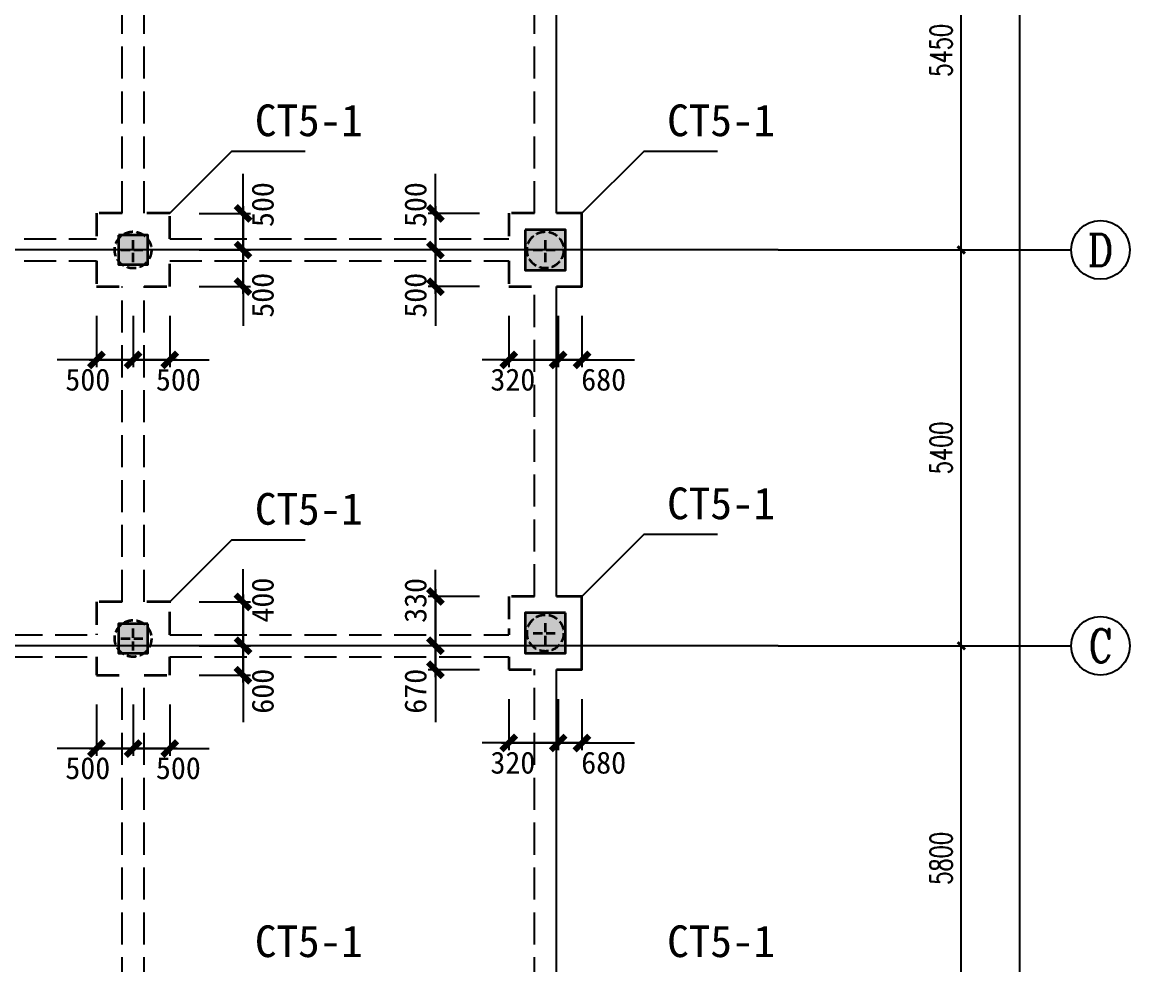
# Model space of a CAD drawing. Header units: millimetres. Extents: x -8252 to 341964, y -299084 to 206355.
# Drawn here: x 212120 to 227233, y 8563 to 21424 of the extents above; entities that cross this region are included whole.
import ezdxf
from ezdxf.enums import TextEntityAlignment as Align

# ---------------------------------------------------------------- set-up
doc = ezdxf.new("R2010")
doc.units = ezdxf.units.MM
doc.header["$LTSCALE"] = 500
doc.header["$PDMODE"] = 2
doc.header["$PDSIZE"] = 200
doc.linetypes.add('DASH', pattern=[0.35, 0.25, -0.1])
doc.linetypes.add('DASHDOT', pattern=[25.4, 12.7, -6.35, 0, -6.35])
for name, color, linetype in [('AXIS', 3, 'Continuous'), ('AXIS_TEXT', 7, 'Continuous'), ('dim____', 70, 'Continuous'), ('DOTE', 20, 'DASHDOT'), ('txt', 7, 'Continuous')]:
    doc.layers.add(name, color=color, linetype=linetype)
for name, color, linetype, lineweight in [('kz', 50, 'Continuous', 25), ('s117', 4, 'Continuous', 25), ('s121', 2, 'Continuous', 35), ('zkz', 200, 'Continuous', 35)]:
    doc.layers.add(name, color=color, linetype=linetype, lineweight=lineweight)
doc.styles.add('_TCH_AXIS', font='COMPLEX', dxfattribs={"bigfont": 'GBCBIG'})
doc.styles.add('_TCH_DIM_T3', font='SIMPLEX', dxfattribs={"width": 0.705882, "bigfont": 'GBCBIG'})
doc.styles.add('COMPLEX', font='COMPLEX')
doc.styles.add('宋体', font='')
doc.styles.get('宋体').set_extended_font_data('宋体')
doc.dimstyles.new('_TCH_ARCH&&100', dxfattribs={"dimtxt": 297.5, "dimasz": 100, "dimexe": 250, "dimexo": 300, "dimgap": 126.25, "dimtad": 1, "dimdec": 0, "dimzin": 0, "dimdsep": 46, "dimtxsty": '_TCH_DIM_T3', "dimblk": 'ARCHTICK', "dimcen": 0.09, "dimclrt": 7, "dimazin": 2, "dimtfac": 1, "dimtdec": 0, "dimtix": 1, "dimtmove": 2, "dimatfit": 3, "dimfxl": 100, "dimtolj": 1, "dimtzin": 0, "dimarcsym": 0})
doc.dimstyles.new('ISO-25', dxfattribs={"dimtxt": 2.5, "dimasz": 2.5, "dimexe": 1.25, "dimexo": 0.625, "dimtad": 1, "dimtxsty": 'Standard', "dimcen": 2.5, "dimadec": 0, "dimazin": 0, "dimtfac": 1, "dimtmove": 0, "dimatfit": 3, "dimfxl": 1, "dimarcsym": 0})

# ---------------------------------------------------------------- blocks, each defined once
blk = doc.blocks.new('_ArchTick')
at = {"color": 0, "linetype": 'ByBlock', "const_width": 0.4}
blk.add_lwpolyline([(-0.5, -0.5), (0.5, 0.5)], dxfattribs=at)
blk = doc.blocks.new('*D68')
at = {"layer": 'Defpoints', "color": 0, "transparency": 16777216}
for p in [(214133, 18316), (215133, 18316), (214133, 17816)]:
    blk.add_point(p, dxfattribs=at)
at = {"layer": 'dim____', "color": 0, "lineweight": -2, "transparency": 16777216}
for p, q in [((215133, 18316), (215133, 19353)), ((214533, 18316), (215233, 18316)), ((215133, 17716), (215133, 18316)), ((214533, 17816), (215233, 17816))]:
    blk.add_line(p, q, dxfattribs=at)
at = {"layer": 'dim____', "color": 0, "lineweight": -2, "transparency": 16777216, "xscale": 200, "yscale": 200, "zscale": 200}
for p, rotation in [((215133, 18316), 90), ((215133, 17816), 270)]:
    blk.add_blockref('_ArchTick', p, dxfattribs=dict(at, rotation=rotation))
at = {"layer": 'dim____', "color": 7, "transparency": 16777216, "insert": (215403, 18935), "char_height": 300, "attachment_point": 5, "rotation": 90, "style": '宋体'}
blk.add_mtext('500', dxfattribs=at)
blk = doc.blocks.new('*D69')
at = {"layer": 'Defpoints', "color": 0, "transparency": 16777216}
for p in [(214133, 18816), (214133, 18316), (215133, 18316)]:
    blk.add_point(p, dxfattribs=at)
at = {"layer": 'dim____', "color": 0, "lineweight": -2, "transparency": 16777216}
for p, q in [((215133, 18916), (215133, 18316)), ((214533, 18816), (215233, 18816)), ((214533, 18316), (215233, 18316)), ((215133, 18316), (215133, 17280))]:
    blk.add_line(p, q, dxfattribs=at)
at = {"layer": 'dim____', "color": 0, "lineweight": -2, "transparency": 16777216, "xscale": 200, "yscale": 200, "zscale": 200}
for p, rotation in [((215133, 18816), 90), ((215133, 18316), 270)]:
    blk.add_blockref('_ArchTick', p, dxfattribs=dict(at, rotation=rotation))
at = {"layer": 'dim____', "color": 7, "transparency": 16777216, "insert": (215403, 17698), "char_height": 300, "attachment_point": 5, "rotation": 90, "style": '宋体'}
blk.add_mtext('500', dxfattribs=at)
blk = doc.blocks.new('*D70')
at = {"layer": 'Defpoints', "color": 0, "transparency": 16777216}
for p in [(213133, 17816), (213633, 17816), (213633, 16816)]:
    blk.add_point(p, dxfattribs=at)
at = {"layer": 'dim____', "color": 0, "lineweight": -2, "transparency": 16777216}
for p, q in [((213133, 17416), (213133, 16716)), ((213633, 17416), (213633, 16716)), ((213033, 16816), (213633, 16816)), ((213633, 16816), (214670, 16816))]:
    blk.add_line(p, q, dxfattribs=at)
at = {"layer": 'dim____', "color": 0, "lineweight": -2, "transparency": 16777216, "xscale": 200, "yscale": 200, "zscale": 200, "rotation": 180}
blk.add_blockref('_ArchTick', (213133, 16816), dxfattribs=at)
at = {"layer": 'dim____', "color": 0, "lineweight": -2, "transparency": 16777216, "xscale": 200, "yscale": 200, "zscale": 200}
blk.add_blockref('_ArchTick', (213633, 16816), dxfattribs=at)
at = {"layer": 'dim____', "color": 7, "transparency": 16777216, "insert": (214251, 16546), "char_height": 300, "attachment_point": 5, "style": '宋体'}
blk.add_mtext('500', dxfattribs=at)
blk = doc.blocks.new('*D71')
at = {"layer": 'Defpoints', "color": 0, "transparency": 16777216}
for p in [(213633, 17816), (214133, 17816), (213633, 16816)]:
    blk.add_point(p, dxfattribs=at)
at = {"layer": 'dim____', "color": 0, "lineweight": -2, "transparency": 16777216}
for p, q in [((213633, 17416), (213633, 16716)), ((214133, 17416), (214133, 16716)), ((213633, 16816), (212596, 16816)), ((214233, 16816), (213633, 16816))]:
    blk.add_line(p, q, dxfattribs=at)
at = {"layer": 'dim____', "color": 0, "lineweight": -2, "transparency": 16777216, "xscale": 200, "yscale": 200, "zscale": 200, "rotation": 180}
blk.add_blockref('_ArchTick', (213633, 16816), dxfattribs=at)
at = {"layer": 'dim____', "color": 0, "lineweight": -2, "transparency": 16777216, "xscale": 200, "yscale": 200, "zscale": 200}
blk.add_blockref('_ArchTick', (214133, 16816), dxfattribs=at)
at = {"layer": 'dim____', "color": 7, "transparency": 16777216, "insert": (213015, 16546), "char_height": 300, "attachment_point": 5, "style": '宋体'}
blk.add_mtext('500', dxfattribs=at)
blk = doc.blocks.new('*D72')
at = {"layer": 'Defpoints', "color": 0, "transparency": 16777216}
for p in [(214133, 12916), (215133, 12916), (214133, 12515)]:
    blk.add_point(p, dxfattribs=at)
at = {"layer": 'dim____', "color": 0, "lineweight": -2, "transparency": 16777216}
for p, q in [((215133, 12916), (215133, 13963)), ((214533, 12916), (215233, 12916)), ((215133, 12415), (215133, 12916)), ((214533, 12515), (215233, 12515))]:
    blk.add_line(p, q, dxfattribs=at)
at = {"layer": 'dim____', "color": 0, "lineweight": -2, "transparency": 16777216, "xscale": 200, "yscale": 200, "zscale": 200}
for p, rotation in [((215133, 12916), 90), ((215133, 12515), 270)]:
    blk.add_blockref('_ArchTick', p, dxfattribs=dict(at, rotation=rotation))
at = {"layer": 'dim____', "color": 7, "transparency": 16777216, "insert": (215403, 13540), "char_height": 300, "attachment_point": 5, "rotation": 90, "style": '宋体'}
blk.add_mtext('400', dxfattribs=at)
blk = doc.blocks.new('*D73')
at = {"layer": 'Defpoints', "color": 0, "transparency": 16777216}
for p in [(214133, 13515), (214133, 12916), (215133, 12916)]:
    blk.add_point(p, dxfattribs=at)
at = {"layer": 'dim____', "color": 0, "lineweight": -2, "transparency": 16777216}
for p, q in [((215133, 13615), (215133, 12916)), ((214533, 13515), (215233, 13515)), ((214533, 12916), (215233, 12916)), ((215133, 12916), (215133, 11875))]:
    blk.add_line(p, q, dxfattribs=at)
at = {"layer": 'dim____', "color": 0, "lineweight": -2, "transparency": 16777216, "xscale": 200, "yscale": 200, "zscale": 200}
for p, rotation in [((215133, 13515), 90), ((215133, 12916), 270)]:
    blk.add_blockref('_ArchTick', p, dxfattribs=dict(at, rotation=rotation))
at = {"layer": 'dim____', "color": 7, "transparency": 16777216, "insert": (215403, 12296), "char_height": 300, "attachment_point": 5, "rotation": 90, "style": '宋体'}
blk.add_mtext('600', dxfattribs=at)
blk = doc.blocks.new('*D74')
at = {"layer": 'Defpoints', "color": 0, "transparency": 16777216}
for p in [(213133, 12515), (213633, 12515), (213633, 11515)]:
    blk.add_point(p, dxfattribs=at)
at = {"layer": 'dim____', "color": 0, "lineweight": -2, "transparency": 16777216}
for p, q in [((213133, 12115), (213133, 11415)), ((213633, 12115), (213633, 11415)), ((213033, 11515), (213633, 11515)), ((213633, 11515), (214670, 11515))]:
    blk.add_line(p, q, dxfattribs=at)
at = {"layer": 'dim____', "color": 0, "lineweight": -2, "transparency": 16777216, "xscale": 200, "yscale": 200, "zscale": 200, "rotation": 180}
blk.add_blockref('_ArchTick', (213133, 11515), dxfattribs=at)
at = {"layer": 'dim____', "color": 0, "lineweight": -2, "transparency": 16777216, "xscale": 200, "yscale": 200, "zscale": 200}
blk.add_blockref('_ArchTick', (213633, 11515), dxfattribs=at)
at = {"layer": 'dim____', "color": 7, "transparency": 16777216, "insert": (214251, 11245), "char_height": 300, "attachment_point": 5, "style": '宋体'}
blk.add_mtext('500', dxfattribs=at)
blk = doc.blocks.new('*D75')
at = {"layer": 'Defpoints', "color": 0, "transparency": 16777216}
for p in [(213633, 12515), (214133, 12515), (213633, 11515)]:
    blk.add_point(p, dxfattribs=at)
at = {"layer": 'dim____', "color": 0, "lineweight": -2, "transparency": 16777216}
for p, q in [((213633, 12115), (213633, 11415)), ((214133, 12115), (214133, 11415)), ((213633, 11515), (212596, 11515)), ((214233, 11515), (213633, 11515))]:
    blk.add_line(p, q, dxfattribs=at)
at = {"layer": 'dim____', "color": 0, "lineweight": -2, "transparency": 16777216, "xscale": 200, "yscale": 200, "zscale": 200, "rotation": 180}
blk.add_blockref('_ArchTick', (213633, 11515), dxfattribs=at)
at = {"layer": 'dim____', "color": 0, "lineweight": -2, "transparency": 16777216, "xscale": 200, "yscale": 200, "zscale": 200}
blk.add_blockref('_ArchTick', (214133, 11515), dxfattribs=at)
at = {"layer": 'dim____', "color": 7, "transparency": 16777216, "insert": (213015, 11245), "char_height": 300, "attachment_point": 5, "style": '宋体'}
blk.add_mtext('500', dxfattribs=at)
blk = doc.blocks.new('*D250')
at = {"layer": 'Defpoints', "color": 0, "transparency": 16777216}
for p in [(218758, 17816), (219433, 17816), (219433, 16816)]:
    blk.add_point(p, dxfattribs=at)
at = {"layer": 'dim____', "color": 0, "lineweight": -2, "transparency": 16777216}
for p, q in [((218758, 17416), (218758, 16716)), ((219433, 17416), (219433, 16716)), ((218658, 16816), (219433, 16816)), ((219433, 16816), (220475, 16816))]:
    blk.add_line(p, q, dxfattribs=at)
at = {"layer": 'dim____', "color": 0, "lineweight": -2, "transparency": 16777216, "xscale": 200, "yscale": 200, "zscale": 200, "rotation": 180}
blk.add_blockref('_ArchTick', (218758, 16816), dxfattribs=at)
at = {"layer": 'dim____', "color": 0, "lineweight": -2, "transparency": 16777216, "xscale": 200, "yscale": 200, "zscale": 200}
blk.add_blockref('_ArchTick', (219433, 16816), dxfattribs=at)
at = {"layer": 'dim____', "color": 7, "transparency": 16777216, "insert": (220054, 16546), "char_height": 300, "attachment_point": 5, "style": '宋体'}
blk.add_mtext('680', dxfattribs=at)
blk = doc.blocks.new('*D251')
at = {"layer": 'Defpoints', "color": 0, "transparency": 16777216}
for p in [(219433, 17816), (219758, 17816), (219433, 16816)]:
    blk.add_point(p, dxfattribs=at)
at = {"layer": 'dim____', "color": 0, "lineweight": -2, "transparency": 16777216}
for p, q in [((219433, 17416), (219433, 16716)), ((219758, 17416), (219758, 16716)), ((219433, 16816), (218396, 16816)), ((219858, 16816), (219433, 16816))]:
    blk.add_line(p, q, dxfattribs=at)
at = {"layer": 'dim____', "color": 0, "lineweight": -2, "transparency": 16777216, "xscale": 200, "yscale": 200, "zscale": 200, "rotation": 180}
blk.add_blockref('_ArchTick', (219433, 16816), dxfattribs=at)
at = {"layer": 'dim____', "color": 0, "lineweight": -2, "transparency": 16777216, "xscale": 200, "yscale": 200, "zscale": 200}
blk.add_blockref('_ArchTick', (219758, 16816), dxfattribs=at)
at = {"layer": 'dim____', "color": 7, "transparency": 16777216, "insert": (218815, 16546), "char_height": 300, "attachment_point": 5, "style": '宋体'}
blk.add_mtext('320', dxfattribs=at)
blk = doc.blocks.new('*D252')
at = {"layer": 'Defpoints', "color": 0, "transparency": 16777216}
for p in [(218758, 18816), (217758, 18316), (218758, 18316)]:
    blk.add_point(p, dxfattribs=at)
at = {"layer": 'dim____', "color": 0, "lineweight": -2, "transparency": 16777216}
for p, q in [((217758, 18916), (217758, 18316)), ((218358, 18816), (217658, 18816)), ((218358, 18316), (217658, 18316)), ((217758, 18316), (217758, 17280))]:
    blk.add_line(p, q, dxfattribs=at)
at = {"layer": 'dim____', "color": 0, "lineweight": -2, "transparency": 16777216, "xscale": 200, "yscale": 200, "zscale": 200}
for p, rotation in [((217758, 18816), 90), ((217758, 18316), 270)]:
    blk.add_blockref('_ArchTick', p, dxfattribs=dict(at, rotation=rotation))
at = {"layer": 'dim____', "color": 7, "transparency": 16777216, "insert": (217488, 17698), "char_height": 300, "attachment_point": 5, "rotation": 90, "style": '宋体'}
blk.add_mtext('500', dxfattribs=at)
blk = doc.blocks.new('*D253')
at = {"layer": 'Defpoints', "color": 0, "transparency": 16777216}
for p in [(217758, 18316), (218758, 18316), (218758, 17816)]:
    blk.add_point(p, dxfattribs=at)
at = {"layer": 'dim____', "color": 0, "lineweight": -2, "transparency": 16777216}
for p, q in [((217758, 18316), (217758, 19353)), ((218358, 18316), (217658, 18316)), ((217758, 17716), (217758, 18316)), ((218358, 17816), (217658, 17816))]:
    blk.add_line(p, q, dxfattribs=at)
at = {"layer": 'dim____', "color": 0, "lineweight": -2, "transparency": 16777216, "xscale": 200, "yscale": 200, "zscale": 200}
for p, rotation in [((217758, 18316), 90), ((217758, 17816), 270)]:
    blk.add_blockref('_ArchTick', p, dxfattribs=dict(at, rotation=rotation))
at = {"layer": 'dim____', "color": 7, "transparency": 16777216, "insert": (217488, 18935), "char_height": 300, "attachment_point": 5, "rotation": 90, "style": '宋体'}
blk.add_mtext('500', dxfattribs=at)
blk = doc.blocks.new('*D254')
at = {"layer": 'Defpoints', "color": 0, "transparency": 16777216}
for p in [(218758, 12590), (219433, 12590), (219433, 11590)]:
    blk.add_point(p, dxfattribs=at)
at = {"layer": 'dim____', "color": 0, "lineweight": -2, "transparency": 16777216}
for p, q in [((218758, 12190), (218758, 11490)), ((219433, 12190), (219433, 11490)), ((218658, 11590), (219433, 11590)), ((219433, 11590), (220475, 11590))]:
    blk.add_line(p, q, dxfattribs=at)
at = {"layer": 'dim____', "color": 0, "lineweight": -2, "transparency": 16777216, "xscale": 200, "yscale": 200, "zscale": 200, "rotation": 180}
blk.add_blockref('_ArchTick', (218758, 11590), dxfattribs=at)
at = {"layer": 'dim____', "color": 0, "lineweight": -2, "transparency": 16777216, "xscale": 200, "yscale": 200, "zscale": 200}
blk.add_blockref('_ArchTick', (219433, 11590), dxfattribs=at)
at = {"layer": 'dim____', "color": 7, "transparency": 16777216, "insert": (220054, 11320), "char_height": 300, "attachment_point": 5, "style": '宋体'}
blk.add_mtext('680', dxfattribs=at)
blk = doc.blocks.new('*D255')
at = {"layer": 'Defpoints', "color": 0, "transparency": 16777216}
for p in [(219433, 12590), (219758, 12590), (219433, 11590)]:
    blk.add_point(p, dxfattribs=at)
at = {"layer": 'dim____', "color": 0, "lineweight": -2, "transparency": 16777216}
for p, q in [((219433, 12190), (219433, 11490)), ((219758, 12190), (219758, 11490)), ((219433, 11590), (218396, 11590)), ((219858, 11590), (219433, 11590))]:
    blk.add_line(p, q, dxfattribs=at)
at = {"layer": 'dim____', "color": 0, "lineweight": -2, "transparency": 16777216, "xscale": 200, "yscale": 200, "zscale": 200, "rotation": 180}
blk.add_blockref('_ArchTick', (219433, 11590), dxfattribs=at)
at = {"layer": 'dim____', "color": 0, "lineweight": -2, "transparency": 16777216, "xscale": 200, "yscale": 200, "zscale": 200}
blk.add_blockref('_ArchTick', (219758, 11590), dxfattribs=at)
at = {"layer": 'dim____', "color": 7, "transparency": 16777216, "insert": (218815, 11320), "char_height": 300, "attachment_point": 5, "style": '宋体'}
blk.add_mtext('320', dxfattribs=at)
blk = doc.blocks.new('*D256')
at = {"layer": 'Defpoints', "color": 0, "transparency": 16777216}
for p in [(218758, 13590), (217758, 12916), (218758, 12916)]:
    blk.add_point(p, dxfattribs=at)
at = {"layer": 'dim____', "color": 0, "lineweight": -2, "transparency": 16777216}
for p, q in [((217758, 13690), (217758, 12916)), ((218358, 13590), (217658, 13590)), ((218358, 12916), (217658, 12916)), ((217758, 12916), (217758, 11875))]:
    blk.add_line(p, q, dxfattribs=at)
at = {"layer": 'dim____', "color": 0, "lineweight": -2, "transparency": 16777216, "xscale": 200, "yscale": 200, "zscale": 200}
for p, rotation in [((217758, 13590), 90), ((217758, 12916), 270)]:
    blk.add_blockref('_ArchTick', p, dxfattribs=dict(at, rotation=rotation))
at = {"layer": 'dim____', "color": 7, "transparency": 16777216, "insert": (217488, 12296), "char_height": 300, "attachment_point": 5, "rotation": 90, "style": '宋体'}
blk.add_mtext('670', dxfattribs=at)
blk = doc.blocks.new('*D257')
at = {"layer": 'Defpoints', "color": 0, "transparency": 16777216}
for p in [(217758, 12916), (218758, 12916), (218758, 12590)]:
    blk.add_point(p, dxfattribs=at)
at = {"layer": 'dim____', "color": 0, "lineweight": -2, "transparency": 16777216}
for p, q in [((217758, 12916), (217758, 13953)), ((218358, 12916), (217658, 12916)), ((217758, 12490), (217758, 12916)), ((218358, 12590), (217658, 12590))]:
    blk.add_line(p, q, dxfattribs=at)
at = {"layer": 'dim____', "color": 0, "lineweight": -2, "transparency": 16777216, "xscale": 200, "yscale": 200, "zscale": 200}
for p, rotation in [((217758, 12916), 90), ((217758, 12590), 270)]:
    blk.add_blockref('_ArchTick', p, dxfattribs=dict(at, rotation=rotation))
at = {"layer": 'dim____', "color": 7, "transparency": 16777216, "insert": (217488, 13535), "char_height": 300, "attachment_point": 5, "rotation": 90, "style": '宋体'}
blk.add_mtext('330', dxfattribs=at)
blk = doc.blocks.new('_AXISO')
blk.add_circle((0, 0), 0.5)
at = {"layer": 'AXIS_TEXT', "style": 'COMPLEX', "width": 1.041667}
blk.add_attdef('A', text='', height=0.56, dxfattribs=at).set_placement((-0.25, -0.28), (0.25, -0.28), align=Align.FIT)
blk = doc.blocks.new('*D879')
at = {"layer": 'AXIS', "color": 0, "lineweight": -2, "transparency": 16777216}
for p, q in [((222733, 56216), (225983, 56216)), ((225733, 1316), (225733, 56216)), ((222733, 1316), (225983, 1316))]:
    blk.add_line(p, q, dxfattribs=at)
at = {"layer": 'Defpoints', "color": 0, "transparency": 16777216}
for p in [(222433, 56216), (225733, 56216), (222433, 1316)]:
    blk.add_point(p, dxfattribs=at)
at = {"layer": 'AXIS', "color": 0, "lineweight": -2, "transparency": 16777216, "xscale": 100, "yscale": 100, "zscale": 100}
for p, rotation in [((225733, 56216), 90), ((225733, 1316), 270)]:
    blk.add_blockref('_ArchTick', p, dxfattribs=dict(at, rotation=rotation))
at = {"layer": 'AXIS', "color": 7, "transparency": 16777216, "insert": (225458, 28766), "char_height": 297.5, "attachment_point": 5, "rotation": 90, "style": '_TCH_DIM_T3'}
blk.add_mtext('\\A1;54900', dxfattribs=at)
blk = doc.blocks.new('*D881')
at = {"layer": 'AXIS', "color": 0, "lineweight": -2, "transparency": 16777216}
for p, q in [((222733, 12916), (225183, 12916)), ((224933, 7116), (224933, 12916)), ((222733, 7116), (225183, 7116))]:
    blk.add_line(p, q, dxfattribs=at)
at = {"layer": 'Defpoints', "color": 0, "transparency": 16777216}
for p in [(222433, 12916), (224933, 12916), (222433, 7116)]:
    blk.add_point(p, dxfattribs=at)
at = {"layer": 'AXIS', "color": 0, "lineweight": -2, "transparency": 16777216, "xscale": 100, "yscale": 100, "zscale": 100}
for p, rotation in [((224933, 12916), 90), ((224933, 7116), 270)]:
    blk.add_blockref('_ArchTick', p, dxfattribs=dict(at, rotation=rotation))
at = {"layer": 'AXIS', "color": 7, "transparency": 16777216, "insert": (224658, 10016), "char_height": 297.5, "attachment_point": 5, "rotation": 90, "style": '_TCH_DIM_T3'}
blk.add_mtext('\\A1;5800', dxfattribs=at)
blk = doc.blocks.new('*D882')
at = {"layer": 'AXIS', "color": 0, "lineweight": -2, "transparency": 16777216}
for p, q in [((222733, 18316), (225183, 18316)), ((224933, 12916), (224933, 18316)), ((222733, 12916), (225183, 12916))]:
    blk.add_line(p, q, dxfattribs=at)
at = {"layer": 'Defpoints', "color": 0, "transparency": 16777216}
for p in [(222433, 18316), (224933, 18316), (222433, 12916)]:
    blk.add_point(p, dxfattribs=at)
at = {"layer": 'AXIS', "color": 0, "lineweight": -2, "transparency": 16777216, "xscale": 100, "yscale": 100, "zscale": 100}
for p, rotation in [((224933, 18316), 90), ((224933, 12916), 270)]:
    blk.add_blockref('_ArchTick', p, dxfattribs=dict(at, rotation=rotation))
at = {"layer": 'AXIS', "color": 7, "transparency": 16777216, "insert": (224658, 15616), "char_height": 297.5, "attachment_point": 5, "rotation": 90, "style": '_TCH_DIM_T3'}
blk.add_mtext('\\A1;5400', dxfattribs=at)
blk = doc.blocks.new('*D883')
at = {"layer": 'AXIS', "color": 0, "lineweight": -2, "transparency": 16777216}
for p, q in [((222733, 23766), (225183, 23766)), ((224933, 18316), (224933, 23766)), ((222733, 18316), (225183, 18316))]:
    blk.add_line(p, q, dxfattribs=at)
at = {"layer": 'Defpoints', "color": 0, "transparency": 16777216}
for p in [(222433, 23766), (224933, 23766), (222433, 18316)]:
    blk.add_point(p, dxfattribs=at)
at = {"layer": 'AXIS', "color": 0, "lineweight": -2, "transparency": 16777216, "xscale": 100, "yscale": 100, "zscale": 100}
for p, rotation in [((224933, 23766), 90), ((224933, 18316), 270)]:
    blk.add_blockref('_ArchTick', p, dxfattribs=dict(at, rotation=rotation))
at = {"layer": 'AXIS', "color": 7, "transparency": 16777216, "insert": (224658, 21041), "char_height": 297.5, "attachment_point": 5, "rotation": 90, "style": '_TCH_DIM_T3'}
blk.add_mtext('\\A1;5450', dxfattribs=at)

msp = doc.modelspace()

# ---------------------------------------------------------------- hatches: boundary and pattern name
at = {"layer": 'kz'}
h = msp.add_hatch(color=52, dxfattribs=at)
h.dxf.hatch_style = 1
h.paths.add_polyline_path([(218983.088, 18591.423), (218983.088, 18041.423), (219533.088, 18041.423), (219533.088, 18591.423)])
h = msp.add_hatch(color=52, dxfattribs=at)
h.dxf.hatch_style = 1
h.paths.add_polyline_path([(213433.088, 18516.423), (213433.088, 18116.423), (213833.088, 18116.423), (213833.088, 18516.423)])
h = msp.add_hatch(color=52, dxfattribs=at)
h.dxf.hatch_style = 1
h.paths.add_polyline_path([(219533.088, 13365.423), (218983.088, 13365.423), (218983.088, 12815.423), (219533.088, 12815.423)])
h = msp.add_hatch(color=52, dxfattribs=at)
h.dxf.hatch_style = 1
h.paths.add_polyline_path([(213833.088, 13215.423), (213433.088, 13215.423), (213433.088, 12815.423), (213833.088, 12815.423)])

# ---------------------------------------------------------------- linework, layer by layer
at = {"layer": 'AXIS'}
for p, q in [((222433.088, 18316.423), (226433.088, 18316.423)), ((222433.088, 12916.423), (226433.088, 12916.423))]:
    msp.add_line(p, q, dxfattribs=at)
at = {"layer": 'DOTE', "ltscale": 5}
for p, q in [((213633.088, 59216.423), (213633.088, -2133.577)), ((219433.088, 59216.423), (219433.088, -2133.577)), ((222433.088, 18316.423), (143483.088, 18316.423)), ((222433.088, 12916.423), (143483.088, 12916.423))]:
    msp.add_line(p, q, dxfattribs=at)
at = {"layer": 'kz', "lineweight": 35}
for points in [[(218983.088, 18591.423), (218983.088, 18041.423), (219533.088, 18041.423), (219533.088, 18591.423)], [(213433.088, 18516.423), (213433.088, 18116.423), (213833.088, 18116.423), (213833.088, 18516.423)], [(219533.088, 13365.423), (218983.088, 13365.423), (218983.088, 12815.423), (219533.088, 12815.423)], [(213833.088, 13215.423), (213433.088, 13215.423), (213433.088, 12815.423), (213833.088, 12815.423)]]:
    msp.add_lwpolyline(points, close=True, dxfattribs=at)
at = {"layer": 's117', "linetype": 'DASH', "ltscale": 3.5}
for p, q in [((213483.088, 18816.423), (213483.088, 23266.423)), ((213783.088, 18816.423), (213783.088, 23266.423)), ((219108.088, 18816.423), (219108.088, 23266.423)), ((209083.088, 18466.423), (213133.088, 18466.423)), ((214133.088, 18466.423), (218758.088, 18466.423)), ((209083.088, 18166.423), (213133.088, 18166.423)), ((214133.088, 18166.423), (218758.088, 18166.423)), ((213483.088, 13515.423), (213483.088, 17816.423)), ((213783.088, 13515.423), (213783.088, 17816.423)), ((219108.088, 13590.423), (219108.088, 17816.423)), ((208283.62, 13066.423), (213133.088, 13066.423)), ((214133.088, 13066.423), (218758.088, 13066.423)), ((208283.62, 12766.423), (213133.088, 12766.423)), ((214133.088, 12766.423), (218758.088, 12766.423)), ((219108.088, 7616.423), (219108.088, 12590.423)), ((213483.088, 7616.423), (213483.088, 12515.423)), ((213783.088, 7616.423), (213783.088, 12515.423))]:
    msp.add_line(p, q, dxfattribs=at)
at = {"layer": 's117'}
for p, q in [((219408.088, 18816.423), (219408.088, 23266.423)), ((219408.088, 13590.423), (219408.088, 17816.423)), ((219408.088, 7616.423), (219408.088, 12590.423))]:
    msp.add_line(p, q, dxfattribs=at)
at = {"layer": 's121', "linetype": 'DASH', "ltscale": 2.5}
for points in [[(213483.088, 18816.423), (213133.088, 18816.423), (213133.088, 18466.423)], [(214133.088, 18466.423), (214133.088, 18816.423), (213783.088, 18816.423)], [(219108.088, 18816.423), (218758.088, 18816.423), (218758.088, 18466.423)], [(213133.088, 18166.423), (213133.088, 17816.423), (213483.088, 17816.423)], [(213783.088, 17816.423), (214133.088, 17816.423), (214133.088, 18166.423)], [(218758.088, 18166.423), (218758.088, 17816.423), (219108.088, 17816.423)], [(213483.088, 13515.423), (213133.088, 13515.423), (213133.088, 13066.423)], [(214133.088, 13066.423), (214133.088, 13515.423), (213783.088, 13515.423)], [(219108.088, 13590.423), (218758.088, 13590.423), (218758.088, 13066.423)], [(213133.088, 12766.423), (213133.088, 12515.423), (213483.088, 12515.423)], [(213783.088, 12515.423), (214133.088, 12515.423), (214133.088, 12766.423)], [(218758.088, 12766.423), (218758.088, 12590.423), (219108.088, 12590.423)]]:
    msp.add_lwpolyline(points, dxfattribs=at)
at = {"layer": 's121'}
for points in [[(219408.088, 17816.423), (219758.088, 17816.423), (219758.088, 18816.423), (219408.088, 18816.423)], [(219408.088, 12590.423), (219758.088, 12590.423), (219758.088, 13590.423), (219408.088, 13590.423)]]:
    msp.add_lwpolyline(points, dxfattribs=at)
at = {"layer": 'txt'}
for points in [[(214133.088, 18816.423), (214981.616, 19664.951), (215981.616, 19664.951)], [(219758.088, 18816.423), (220606.616, 19664.951), (221606.616, 19664.951)], [(214133.088, 13515.423), (214981.616, 14363.951), (215981.616, 14363.951)], [(219758.088, 13590.423), (220606.616, 14438.951), (221606.616, 14438.951)]]:
    msp.add_lwpolyline(points, dxfattribs=at)
at = {"layer": 'zkz', "linetype": 'DASH'}
for p, q in [((213633.088, 18151.423), (213633.088, 18481.423)), ((219258.088, 18151.423), (219258.088, 18481.423)), ((213468.088, 18316.423), (213798.088, 18316.423)), ((219093.088, 18316.423), (219423.088, 18316.423)), ((213633.088, 12850.423), (213633.088, 13180.423)), ((219258.088, 12925.423), (219258.088, 13255.423)), ((213468.088, 13015.423), (213798.088, 13015.423)), ((219093.088, 13090.423), (219423.088, 13090.423))]:
    msp.add_line(p, q, dxfattribs=at)
for centre in [(213633.088, 18316.423), (219258.088, 18316.423), (219258.088, 13090.423), (213633.088, 13015.423)]:
    msp.add_circle(centre, 250, dxfattribs=at)

# ---------------------------------------------------------------- block references
at = {"layer": 'AXIS'}
ref = msp.add_blockref('_AXISO', (226833.088, 18316.423), dxfattribs=dict(at, xscale=800, yscale=800, zscale=800))
ref.add_attrib('A', 'D', dxfattribs={"layer": 'AXIS_TEXT', "height": 435.257, "style": '_TCH_AXIS'}).set_placement((226656.913, 18098.795), (227009.264, 18098.795), align=Align.FIT)
ref = msp.add_blockref('_AXISO', (226833.088, 12916.423), dxfattribs=dict(at, xscale=800, yscale=800, zscale=800))
ref.add_attrib('A', 'C', dxfattribs={"layer": 'AXIS_TEXT', "height": 455.691, "style": '_TCH_AXIS'}).set_placement((226670.341, 12688.578), (226995.835, 12688.578), align=Align.FIT)

# ---------------------------------------------------------------- texts
at = {"layer": 'txt', "char_height": 433, "width": 1000, "attachment_point": 5}
for insert in [(216031.778, 20081.684), (221656.778, 20081.684), (216031.778, 14780.684), (221656.778, 14855.684), (216031.778, 8881.684), (221656.778, 8881.684)]:
    msp.add_mtext('CT5-1', dxfattribs=dict(at, insert=insert))

# ---------------------------------------------------------------- dimensions: what is measured, and where the dimension line sits
at = {"layer": 'AXIS'}
for p1, p2, distance, picture, middle in [((222433.088, 1316.423), (222433.088, 56216.423), -3300, '*D879', (225458.088, 28766.423)), ((222433.088, 18316.423), (222433.088, 23766.423), -2500, '*D883', (224658.088, 21041.423)), ((222433.088, 12916.423), (222433.088, 18316.423), -2500, '*D882', (224658.088, 15616.423)), ((222433.088, 7116.423), (222433.088, 12916.423), -2500, '*D881', (224658.088, 10016.423))]:
    dim = msp.add_aligned_dim(p1=p1, p2=p2, distance=distance, dimstyle='_TCH_ARCH&&100', dxfattribs=at)
    dim.commit()
    dim.dimension.update_dxf_attribs({"geometry": picture, "text_midpoint": middle})
at = {"layer": 'dim____'}
for p1, p2, distance, picture, middle in [((214133.088, 17816.423), (214133.088, 18316.423), -1000, '*D68', (215403.088, 18934.747)), ((218758.088, 17816.423), (218758.088, 18316.423), 1000, '*D253', (217488.088, 18934.747)), ((214133.088, 18816.423), (214133.088, 18316.423), 1000, '*D69', (215403.088, 17698.099)), ((218758.088, 18816.423), (218758.088, 18316.423), -1000, '*D252', (217488.088, 17698.099)), ((214133.088, 17816.423), (213633.088, 17816.423), 1000, '*D71', (213014.764, 16546.423)), ((213133.088, 17816.423), (213633.088, 17816.423), -1000, '*D70', (214251.412, 16546.423)), ((219758.088, 17816.423), (219433.088, 17816.423), 1000, '*D251', (218814.764, 16546.423)), ((218758.088, 17816.423), (219433.088, 17816.423), -1000, '*D250', (220053.926, 16546.423)), ((214133.088, 12515.423), (214133.088, 12916.423), -1000, '*D72', (215403.088, 13539.775)), ((218758.088, 12590.423), (218758.088, 12916.423), 1000, '*D257', (217488.088, 13534.747)), ((214133.088, 13515.423), (214133.088, 12916.423), 1000, '*D73', (215403.088, 12295.585)), ((218758.088, 13590.423), (218758.088, 12916.423), -1000, '*D256', (217488.088, 12295.585)), ((219758.088, 12590.423), (219433.088, 12590.423), 1000, '*D255', (218814.764, 11320.423)), ((218758.088, 12590.423), (219433.088, 12590.423), -1000, '*D254', (220053.926, 11320.423)), ((214133.088, 12515.423), (213633.088, 12515.423), 1000, '*D75', (213014.764, 11245.423)), ((213133.088, 12515.423), (213633.088, 12515.423), -1000, '*D74', (214251.412, 11245.423))]:
    dim = msp.add_aligned_dim(p1=p1, p2=p2, distance=distance, dimstyle='ISO-25', override={"dimtxt": 300, "dimasz": 200, "dimexe": 100, "dimexo": 400, "dimgap": 120, "dimtad": 2, "dimrnd": 10, "dimtxsty": '宋体', "dimblk1": 'ArchTick', "dimblk2": 'ArchTick', "dimsah": 1, "dimdle": 100, "dimclrt": 7}, dxfattribs=at)
    dim.commit()
    dim.dimension.update_dxf_attribs({"geometry": picture, "text_midpoint": middle})

doc.saveas('drawing.dxf')
